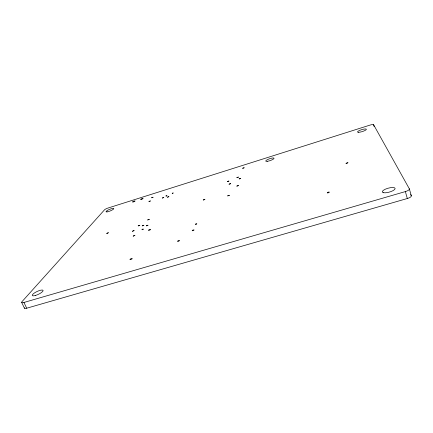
<?xml version="1.0" encoding="UTF-8"?>
<svg xmlns="http://www.w3.org/2000/svg" width="433" height="433" viewBox="0 0 433 433"><rect width="100%" height="100%" fill="white"/><g stroke="black" fill="none" stroke-linecap="round" stroke-linejoin="round"><path stroke-width="0.65" d="M23.939 302.467L405.358 191.586A4.92 1.532 -15 0 0 409.337 188.815L373.582 124.704A3.296 0.698 -17.1 0 0 370.107 125.072L107.969 208.051A2.95 0.595 -22.3 0 0 104.532 209.805L22.034 301.612A4.373 1.153 -25.7 0 0 23.939 302.467L26.7 308.215L407.329 198.509A4.904 1.58 -14.8 0 0 411.29 195.711L409.337 188.815M410.641 194.525L411.29 195.711M21.693 302.494L24.448 308.22M373.582 124.704L374.101 126.496M405.358 191.586L407.329 198.509M26.7 308.215A4.362 1.185 -25.9 0 1 24.465 307.782M134.869 235.352L133.212 236.115L134.869 235.352M134.062 230.54L132.455 231.276L134.062 230.54M108.326 232.743L106.767 233.452L108.326 232.743M347.894 162.776L346.054 163.338L347.894 162.776M229.355 195.37L227.693 195.878L229.355 195.37M238.464 185.584L236.862 186.082L238.464 185.584M240.743 178.423L239.195 178.905L240.743 178.423M196.777 223.861C194.807 225.539 194.774 223.423 196.777 223.861M238.41 177.108L236.889 177.584L238.41 177.108M230.637 183.673L229.084 184.155L230.637 183.673M244.12 167.793L242.659 168.253L244.12 167.793M228.873 181.075L227.352 181.551L228.873 181.075M204.869 199.483L203.272 199.976L204.869 199.483M147.934 225.225L146.332 225.837L147.934 225.225M143.285 229.154C141.364 230.692 141.586 228.776 143.285 229.154M143.832 225.247L142.246 225.853L143.832 225.247M149.266 219.352L147.718 219.948L149.266 219.352M139.794 225.274L138.219 225.874L139.794 225.274M172.231 193.264C172.366 194.038 174.548 192.079 172.231 193.264M168.859 196.642L167.452 197.177L168.859 196.642M165.985 195.965C166.088 196.75 168.318 194.769 165.985 195.965M163.777 197.491L162.375 198.022L163.777 197.491M150.348 200.966L148.963 201.497L150.348 200.966M153.017 197.242L151.653 197.762L153.017 197.242M267.675 161.26A4.395 0.969 -19.1 0 0 274.062 158.348A4.395 0.969 -19.1 0 0 267.962 159.393A4.395 0.969 -19.1 0 0 267.675 161.26M35.501 295.468A5.986 1.575 -25.3 0 0 43.094 290.397A5.986 1.575 -25.3 0 0 34.429 292.962A5.986 1.575 -25.3 0 0 35.501 295.468M141.012 199.456A1.342 0.281 -21.7 0 0 143.096 198.525A1.342 0.281 -21.7 0 0 141.548 198.752A1.342 0.281 -21.7 0 0 141.012 199.456M107.059 211.889A4.189 0.855 -22.3 0 0 113.625 208.971A4.189 0.855 -22.3 0 0 109.035 209.594A4.189 0.855 -22.3 0 0 107.059 211.889M327.846 192.88A1.066 0.314 -17.4 0 0 329.334 192.149A1.066 0.314 -17.4 0 0 327.765 192.339A1.066 0.314 -17.4 0 0 327.846 192.88M192.517 230.74A0.996 0.281 -21.2 0 0 194.027 230.026A0.996 0.281 -21.2 0 0 192.788 230.134A0.996 0.281 -21.2 0 0 192.517 230.74M177.947 241.327A1.023 0.292 -21.7 0 0 179.511 240.586A1.023 0.292 -21.7 0 0 178.261 240.678A1.023 0.292 -21.7 0 0 177.947 241.327M148.865 230.313A1.099 0.281 -22.1 0 0 150.57 229.522A1.099 0.281 -22.1 0 0 149.288 229.647A1.099 0.281 -22.1 0 0 148.865 230.313M358.318 132.298A4.649 1.007 -17.2 0 0 365.993 129.868A4.649 1.007 -17.2 0 0 361.495 129.711A4.649 1.007 -17.2 0 0 358.318 132.298M383.616 192.734A6.674 2.051 -15.5 0 0 394.69 189.465A6.674 2.051 -15.5 0 0 387.806 188.285A6.674 2.051 -15.5 0 0 383.616 192.734M132.947 202A1.342 0.276 -21.8 0 0 135.036 201.074A1.342 0.276 -21.8 0 0 133.51 201.291A1.342 0.276 -21.8 0 0 132.947 202M130.268 259.616A1.245 0.352 -23.1 0 0 132.195 258.707A1.245 0.352 -23.1 0 0 130.793 258.782A1.245 0.352 -23.1 0 0 130.268 259.616"/></g></svg>
